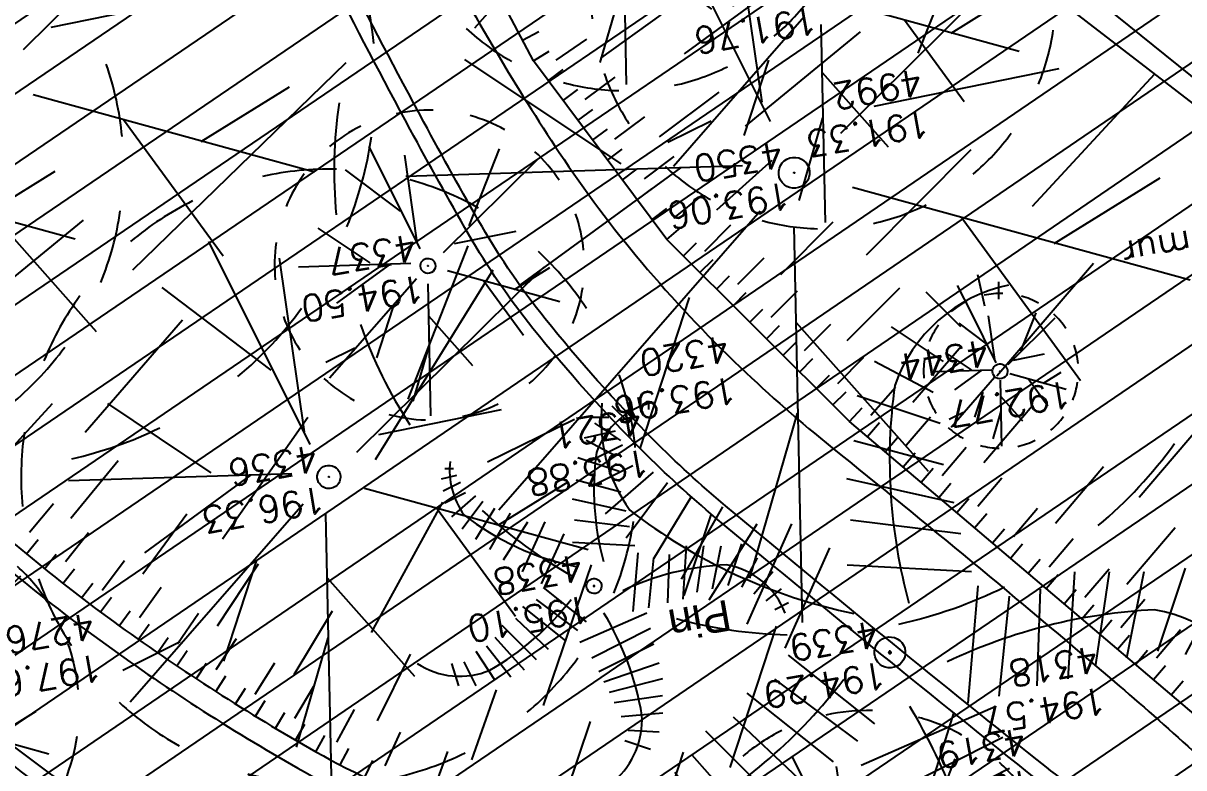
# Model space of a CAD drawing. Extents: x -2313930 to 3286427, y -3858277 to 2572692.
# Drawn here: x 1457 to 2957, y 2479 to 3441 of the extents above; entities that cross this region are included whole.
import ezdxf
from ezdxf.enums import TextEntityAlignment as Align
from ezdxf.lldxf.tags import DXFTag

# ---------------------------------------------------------------- set-up
doc = ezdxf.new("R2010")
doc.units = 0
for name, color, linetype, lineweight in [('_GAZELEC-RESERVATION 2', 132, 'Continuous', 18), ('Fond topo - P', 252, 'Continuous', 50), ('Fond topo - VOI', 252, 'Continuous', 25)]:
    doc.layers.add(name, color=color, linetype=linetype, lineweight=lineweight)
for name, color, linetype, plot in [('Fond topo - N', 252, 'Continuous', False), ('Fond topo - NCACHE', 252, 'Continuous', False), ('Fond topo - ZCACHE', 252, 'Continuous', False)]:
    doc.layers.add(name, color=color, linetype=linetype, plot=plot)
for name, color, linetype in [('Fond topo - TAL', 252, 'Continuous'), ('Fond topo - TAL_HAC', 252, 'Continuous'), ('Fond topo - VEG', 252, 'Continuous'), ('Fond topo - VEG_TXT_ESSENCE', 252, 'Continuous'), ('Fond topo - Z_500', 252, 'Continuous'), ('prlm-VRD', 2, 'Continuous'), ('SA - EBC', 252, 'Continuous')]:
    doc.layers.add(name, color=color, linetype=linetype)
doc.styles.add('2000_ARIAL', font='arial.ttf', dxfattribs={"height": 0.400000006})
doc.styles.add('SIMPLEX', font='simplex_.ttf', dxfattribs={"height": 1.25})
tags = doc.linetypes.add('L16', pattern=[0.37500001490116125, 0.300000011920929, -0.07500000298023224]).pattern_tags.tags
tags[6:7] = [DXFTag(74, 4), DXFTag(75, 0), DXFTag(340, '0'), DXFTag(46, 0.0), DXFTag(50, 0.0), DXFTag(44, 0.0), DXFTag(45, 0.0)]
tags[4:5] = [DXFTag(74, 4), DXFTag(75, 0), DXFTag(340, '0'), DXFTag(46, 0.0), DXFTag(50, 0.0), DXFTag(44, 0.0), DXFTag(45, 0.0)]
tags = doc.linetypes.add('L8', pattern=[0.22500000894069674, 0.1500000059604645, -0.07500000298023224]).pattern_tags.tags
tags[6:7] = [DXFTag(74, 4), DXFTag(75, 0), DXFTag(340, '0'), DXFTag(46, 0.0), DXFTag(50, 0.0), DXFTag(44, 0.0), DXFTag(45, 0.0)]
tags[4:5] = [DXFTag(74, 4), DXFTag(75, 0), DXFTag(340, '0'), DXFTag(46, 0.0), DXFTag(50, 0.0), DXFTag(44, 0.0), DXFTag(45, 0.0)]

# ---------------------------------------------------------------- blocks, each defined once
blk = doc.blocks.new('PTOPO')
at = {"layer": 'Fond topo - NCACHE', "style": 'SIMPLEX'}
blk.add_attdef('MAT', text='', height=0.34, dxfattribs=at).set_placement((0.09999999986030161, -0.09999999962747097), align=Align.TOP_LEFT)
at = {"layer": 'Fond topo - ZCACHE', "style": 'SIMPLEX'}
blk.add_attdef('ALT', (0.09999999986030161, 0.09999999962747097), '', height=0.34, dxfattribs=at)
blk = doc.blocks.new('VEG12')
at = {"ltscale": 2}
for p, q in [((0.01815258799999997, 0.057406781), (0.100441039, 0.47293725)), ((0.05749608, 0.253444298), (0.145517598, 0.414706841)), ((0.037902722, 0.15845596), (-0.06593155700000003, 0.344147082)), ((0.04981112299999996, 0.033821695), (0.391570728, 0.285894318)), ((-0.158788295, 0.086017079), (-0.245985314, 0.284587218)), ((0.143890955, 0.107467204), (0.230033352, 0.253971609)), ((0.2917471699999999, 0.208620217), (0.392372872, 0.233301274)), ((-0.05229389700000003, 0.02983962500000001), (-0.383643778, 0.204631851)), ((-0.25001839, 0.135126714), (-0.3755999820000001, 0.091127132)), ((0.122915307, -0.02992704099999999), (0.317230371, 0.05540147100000001)), ((0.057557527, -0.01766878999999999), (0.411943876, -0.08413611500000001)), ((-0.05265807700000003, -0.029192154), (-0.412380265, -0.256628677)), ((-0.09359106700000003, -0.049762263), (-0.2956446150000001, -0.04653133200000001)), ((0.184132294, -0.04763066399999999), (0.323120213, -0.192805613)), ((0.01825986499999999, -0.057372749), (0.107637982, -0.4128258760000001)), ((0.02259491799999996, -0.07955337300000001), (0.001649748999999978, -0.36183712)), ((-0.151821475, -0.09483882200000002), (-0.2999525240000001, -0.315936062)), ((0.05371548199999998, -0.188497704), (0.197263789, -0.356749422))]:
    blk.add_line(p, q, dxfattribs=at)
for start, end in [(90, 103.8461539085843), (62.30769199853572, 76.15384597947835), (117.6923078993823, 131.5384619204946), (34.61538499867542, 48.46153799321151), (145.3846149358338, 159.2307690506909), (6.923076979206323, 20.76923090842763), (173.0769230068974, 186.9230769931026), (339.2307689837768, 353.0769230207937), (200.7692310571047, 214.6153850641662), (311.5384620067885, 325.3846150013246), (228.4615380795054, 242.3076921006177), (283.8461540205217, 297.6923080014643), (256.1538460914157, 270)]:
    blk.add_arc((0, 0), 0.496982058, start, end, dxfattribs=at)
blk = doc.blocks.new('VEG14')
at = {"ltscale": 2, "flags": 128}
for points in [[(0.5, 0, -1), (-0.5, 0, -1)], [(0.016, 0, -1), (-0.016, 0, -1)]]:
    blk.add_lwpolyline(points, format="xyb", close=True, dxfattribs=at)
blk = doc.blocks.new('RESINEUX')
at = {"ltscale": 2}
for p, q in [((-0.074169265, 0.428845282), (-0.014171327, 0.418845625)), ((-0.094168577, 0.388846656), (-0.024170983, 0.388846656)), ((-0.104168234, 0.338848375), (-0.014171327, 0.348848031)), ((-0.11416789, 0.298849749), (-0.014171327, 0.318849062)), ((-0.11416789, 0.258851124), (-0.004171670000000001, 0.288850093)), ((-0.104168234, 0.218852498), (0.015827643, 0.258851124)), ((0.325816989, 0.248851468), (0.345816302, 0.168854217)), ((0.365815615, 0.248851468), (0.365815615, 0.188853529)), ((0.285818364, 0.238851811), (0.325816989, 0.15885456)), ((0.395814584, 0.238851811), (0.395814584, 0.188853529)), ((0.425813553, 0.228852155), (0.415813896, 0.188853529)), ((-0.094168577, 0.178853873), (0.015827643, 0.218852499)), ((0.245819739, 0.218852498), (0.29581802, 0.138855248)), ((0.205821113, 0.198853186), (0.265819051, 0.108856279)), ((0.445812866, 0.208852842), (0.435813209, 0.188853529)), ((-0.094168577, 0.128855591), (0.035826955, 0.18885353)), ((0.165822488, 0.178853873), (0.225820426, 0.07885731)), ((-0.08416892100000001, 0.08885696600000001), (0.035826955, 0.148854904)), ((0.115824206, 0.148854904), (0.205821113, 0.038858684)), ((-0.444156549, 0.058857997), (-0.394158268, 0.108856279)), ((-0.074169264, 0.058857997), (0.05582626800000001, 0.118855935)), ((0.06582592400000001, 0.118855935), (0.155822831, 0.008859715)), ((-0.124167546, -0.091136848), (-0.11416789, 0.098856622)), ((-0.41415758, 0.018859372), (-0.374158955, 0.08885696600000001)), ((-0.374158955, -0.011139597), (-0.33416033, 0.08885696600000001)), ((-0.33416033, -0.03113891), (-0.294161704, 0.08885696600000001)), ((-0.294161704, -0.051138223), (-0.264162735, 0.08885696600000001)), ((-0.254163079, -0.06113787900000001), (-0.234163766, 0.08885696600000001)), ((-0.204164797, -0.071137536), (-0.204164797, 0.08885696600000001)), ((-0.164166172, -0.08113719200000001), (-0.164166172, 0.08885696600000001)), ((0.045826612, -0.14113513), (0.125823863, -0.001139941)), ((0.09582489300000001, -0.151134786), (0.175822144, -0.03113891)), ((0.135823519, -0.161134443), (0.225820426, -0.051138223)), ((-0.104168234, -0.06113787900000001), (0.025827299, -0.14113513)), ((0.185821801, -0.171134099), (0.265819051, -0.08113719200000001)), ((-0.11416789, -0.101136505), (-0.004171670000000001, -0.171134099)), ((0.235820082, -0.191133412), (0.315817333, -0.111136161)), ((-0.124167546, -0.151134786), (-0.014171327, -0.211132724)), ((0.275818708, -0.201133068), (0.345816302, -0.151134786)), ((-0.134167203, -0.191133412), (-0.014171327, -0.261131006)), ((0.305817677, -0.231132037), (0.375815271, -0.191133412)), ((-0.134167203, -0.231132037), (-0.034170639, -0.301129632)), ((0.335816646, -0.271130662), (0.395814584, -0.25113135)), ((-0.144166859, -0.271130662), (-0.054169952, -0.341128257)), ((0.385814927, -0.291129975), (0.345816302, -0.291129975)), ((-0.154166515, -0.311129288), (-0.074169264, -0.3911265390000001)), ((0.345816302, -0.311129288), (0.385814927, -0.321128944)), ((-0.174165828, -0.341128257), (-0.124167546, -0.411125851)), ((0.365815615, -0.341128257), (0.345816302, -0.331128601)), ((-0.204164797, -0.36112757), (-0.174165828, -0.431125164)), ((-0.234163766, -0.381126882), (-0.22416411, -0.431125164)), ((-0.264162735, -0.3911265390000001), (-0.264162735, -0.431125164))]:
    blk.add_line(p, q, dxfattribs=at)
for centre, major_axis, ratio, start_param, end_param in [((0.125824658, 0.32584846), (-0.141416496, 0.141416496), 0.9999999999990478, 6.0187679254481, 7.001196311805126), ((0.626553274, 0.375004286), (0.495806787, 0.495806787), 0.9999999999992479, 2.407115294926716, 2.808261770600389), ((0.346817063, 0.020858942), (0.141416496, 0.141416496), 0.9999999999984862, 0.2082352305735228, 0.9403659464662355), ((0.6156107310000001, -0.413017298), (-0.494244527, 0.494244527), 0.9999999999994863, 5.940864207087385, 6.402329262634387), ((-0.271161699, 0.231851691), (-0.148487321, 0.148487321), 0.999999999999426, 1.039500649605982, 1.948537937165391), ((-0.132308309, 0.771717634), (0.5413446150000001, 0.5413446150000001), 0.999999999999071, 3.63264165587472, 4.003214602841574), ((0, 0), (-0.001131371, 0.001131371), 0.99999999997417, 3.926990817000156, 7.06858347058995), ((0, 0), (-0.001131371, 0.001131371), 0.99999999997417, 0.7853981634103633, 3.926990817000156), ((-0.091248273, -0.737988308), (0.495574425, 0.495574425), 0.9999999999996342, 0.1822567691657557, 0.5883250715815413), ((-0.744748968, -0.046828497), (-0.4953887950000001, 0.4953887950000001), 0.9999999999996526, 3.509030027783859, 3.906773112117224), ((0.162823386, -0.300130027), (-0.141416496, 0.141416496), 0.9999999999997603, 3.670881203304562, 4.697745667496582), ((-0.265161906, -0.212133051), (-0.141416496, 0.141416496), 0.9999999999999891, 2.259520706035595, 3.289317319450373)]:
    blk.add_ellipse(centre, major_axis=major_axis, ratio=ratio, start_param=start_param, end_param=end_param, dxfattribs=at)
blk = doc.blocks.new('A$C1F970F0F')
at = {"layer": 'SA - EBC'}
h = blk.add_hatch(dxfattribs=at)
h.set_pattern_fill('_USER', color=256, scale=74.99999999999999, angle=-325.7236014113932, style=0, pattern_type=0)
h.set_pattern_definition([(34.27639858860678, (-277130161.1279894, -473864756.7787022), (-42.238928459823, 61.97477650275113), [])])
edge = h.paths.add_edge_path()
edge.add_line((5801.470568619522, -3162.013069131843), (4083.559282644929, -3271.123614088357))
edge.add_line((4083.559282644929, -3271.123614088356), (4014.481307725509, -3717.332461968055))
edge.add_line((4014.48130772551, -3717.332461968055), (3135.517961824245, -3810.19300101904))
edge.add_line((3135.517961824245, -3810.19300101904), (2274.245008604417, -3693.648081323564))
edge.add_line((2274.245008604417, -3693.648081323564), (1554.636776175834, -3420.099318784944))
edge.add_arc((2508.775769578408, -2315.674454232369), 1459.498372788833, 157.1868533427094, 229.1754823893534, ccw=False)
edge.add_arc((1966.013830892235, -2087.371785851423), 870.6752834691503, 94.3015183869224, 157.1868533106914, ccw=False)
edge.add_line((1900.708697991695, -1219.149067345796), (2859.239020416566, -1223.495634912559))
edge.add_arc((3100.860739749298, 1265.329539486049), 2500.526305395239, 264.4549516394795, 302.9422754293212)
edge.add_arc((4209.331858878893, -445.3369775435177), 462.1229708170858, 302.9422754305585, 376.8336969250394)
edge.add_arc((2214.122706379954, -1049.006753214115), 2546.655714682971, 16.8336969158998, 38.14703645440247)
edge.add_arc((3041.32627014761, -399.2990096244524), 1494.806919462396, 38.14703657403813, 72.97328584086019)
edge.add_line((3479.031970107599, 1029.988031775616), (2182.437305702805, 1414.38613606858))
edge.add_line((2182.437305702805, 1414.38613606858), (1056.590900019184, 1822.819186472099))
edge.add_arc((1766.412018482452, 3779.442320525911), 2081.398594438606, 212.7495497786225, 250.0603089288685, ccw=False)
edge.add_line((15.86575126143373, 2653.472571668582), (-104.0907319930869, 3091.26353710603))
edge.add_line((-104.0907319930869, 3091.26353710603), (-169.6986146466322, 3639.54836895815))
edge.add_line((-169.6986146466322, 3639.548368958149), (-35.58090533515337, 6158.014854826562))
edge.add_arc((-194.3533792400212, 7143.826589584332), 998.5156357593988, 279.1493507374978, 373.962283499627)
edge.add_arc((2392.201579171132, 7786.918955579627), 1666.786287877102, 172.6269749467245, 193.9622835974407, ccw=False)
edge.add_arc((-45.50651600643437, 8102.354993671941), 791.2455775503726, -7.373025019439765, 16.43829965925021)
edge.add_line((713.3969204091394, 8326.263765657093), (486.7428317772967, 9142.81155059313))
edge.add_line((486.7428317772967, 9142.811550593131), (1338.845530021721, 9564.23852196786))
edge.add_line((1338.845530021721, 9564.23852196786), (1632.623584095551, 8945.24637913095))
edge.add_line((1632.623584095551, 8945.246379130947), (1394.029444699765, 8829.874494032001))
edge.add_line((1394.029444699765, 8829.874494032001), (1731.997733793977, 8131.230781666551))
edge.add_arc((1233.216649704336, 7889.945865525577), 554.0766919865823, -19.640967550384175, 25.815335324856676, ccw=False)
edge.add_line((1755.055695752756, 7703.706797235046), (1558.214479468655, 6807.520788570679))
edge.add_line((1558.214479468655, 6807.52078857068), (1570.021725572625, 6609.158708993335))
edge.add_line((1570.021725572625, 6609.158708993335), (1852.913141606868, 5734.125706863067))
edge.add_line((1852.913141606869, 5734.125706863067), (2726.748207475315, 4020.986816292172))
edge.add_line((2726.748207475315, 4020.986816292172), (3802.352916265851, 4004.947770972833))
edge.add_arc((8355.58168857983, 5950.706307988518), 4951.552134169374, 203.138762427905, 230.8301436200186)
edge.add_arc((13583.66465597079, 12367.85935474512), 13228.79229856088, 230.8301435441083, 233.1638398044412)
edge.add_line((5652.622255943647, 1780.153648245416), (4998.697813068342, 1820.441475819727))
edge.add_line((4998.697813068342, 1820.441475819727), (4863.841220233488, 767.0816613875431))
edge.add_line((4863.841220233488, 767.0816613875434), (5595.355488733695, 631.185878681516))
edge.add_line((5595.355488733695, 631.1858786815158), (5852.747939948536, -2020.707044821664))
edge.add_line((5852.747939948536, -2020.707044821665), (5881.394298709887, -2966.563612924887))
edge.add_line((5881.394298709887, -2966.563612924887), (5801.470568619523, -3162.013069131842))
at = {"layer": 'Fond topo - TAL', "ltscale": 2, "flags": 128}
for points in [[(915.1790338134194, 3637.676007459706, 0.006031040945216099), (1083.48216712083, 3375.471667268685, 0.00802460262229775), (1215.230051965082, 3182.380892527764, 0.04845863212810597), (1353.845161281849, 3021.647899063959, 0.03430654887041581), (1587.218203759953, 2827.571393603016, 0.02760387584933579), (1841.004476506138, 2664.922660125497, 0.04574181501611826), (2003.903305584298, 2591.524969362378, 0.003041655342484329), (2128.066175749572, 2549.574265137623, 0.0008412878209468677), (2579.291929444297, 2401.013402857036, 0.002454288222013147), (2685.599562577863, 2366.787815405855, 0.01966671475607495), (2978.214498647599, 2337.569878244019)], [(3957.59698330233, 2412.259917044002, -0.3425138750578529), (3406.885209989199, 2389.106051835992), (3038.389476030778, 2659.934852452931), (2530.54520203733, 3091.617978206086), (2294.302469555111, 3326.532365966428), (2122.098396306587, 3557.314033333056), (1939.759742864402, 3903.483195508229), (1734.751709066676, 4375.89273427344), (1606.07620429634, 4718.291820492157)]]:
    blk.add_lwpolyline(points, format="xyb", dxfattribs=at)
at = {"layer": 'Fond topo - TAL', "linetype": 'L8', "ltscale": 2, "flags": 128}
for points in [[(3095.782607199828, 2385.585303046955, 0.2025701717713174), (3062.928562418754, 2428.211306367457, -0.007879161599459306), (2857.803467410294, 2566.268508164295, -0.01612499363821745), (2760.575440600426, 2638.720483728613, -0.005612050926987784), (2357.461271401177, 2967.296817088869, -0.02310981944406066), (2262.98048469697, 3053.793995152751, -0.02656853736084773), (2121.606081146174, 3211.721960668646, -0.03868213141289542), (2038.45437682572, 3333.343527862226, -0.007175392863421301), (1963.013500548578, 3468.842593592141, -0.004924543901637316), (1858.109154729277, 3668.478834636397, -0.003633774980151405), (1725.411288200116, 3931.858539373142, -0.005756497948632509), (1644.66149301996, 4099.913051201009, -0.02086462232268653), (1548.002817935727, 4331.961080216465, -0.01528835115206335), (1439.664852180741, 4656.282704507437, -0.00998661920293276), (1370.416238611539, 4904.713335883505, -0.02421681069612429), (1348.592634374304, 5010.498408480193, -0.004068535753421325), (1329.870118341899, 5137.04332846393, -0.00117186381131355), (1269.618313142295, 5576.012034803227, -0.001529534022618814), (1207.758708859682, 6045.509424564135, -0.006277708336209411), (1194.419927550409, 6160.595131915282, -0.0295487888980973), (1190.357233869101, 6253.392064706427, -0.007897956095757505), (1200.907519814881, 6592.264625065231, -0.009534636861174617), (1219.619672052993, 6875.423149991743, -0.02633710465156826), (1230.412077270945, 6953.292803315764)], [(-63.23358046186843, 5077.943471481794, 0.001164838968751395), (64.42947420685016, 4777.89975960889, 0.002306011098395101), (130.0215848221804, 4626.662835981376, 0.0003060880427634036), (356.9048927005607, 4110.931458132799, 0.003733443309130319), (375.9689084704831, 4068.529526615886, 0.02303033537768723), (475.4629721859155, 3875.558734712552, 0.01069699115838556), (715.4764655276399, 3478.30473080792, 0.003771884424086066), (740.1724830218425, 3439.980420707743, 0.001382538214981839), (808.2302511846644, 3336.719140848139, 0.03661887789284379), (1071.48734658447, 2996.607174378017, 0.03752440099679374), (1374.712635785152, 2706.162417103847, 0.04028550190851635), (1660.058710568117, 2507.436119634723, 0.04917095924580399), (1920.444230747757, 2388.162099736444, 0.006033711204905718), (2066.407865123713, 2339.918894315406, 0.002063562969709008), (2494.220251978703, 2206.165126707459, 0.007761415611758534), (2667.640730808191, 2155.664307453178, 0.004421614268413964), (2971.465127237233, 2075.16492764128), (3290.411917373396, 1958.78108909967)], [(1648.476071099158, 4701.044742868301), (1893.836695455289, 4444.173057774624), (2760.977628470978, 3666.99480532285), (3028.826082149247, 3460.239980397087), (3286.899550296483, 3277.195127444467, 0.171233238763422), (3472.041498058922, 3224.408252583907, -0.137285581872792), (3581.59565091623, 3200.893260052817), (3809.656691272578, 2997.558123048317), (3923.665475203653, 2946.706003644211)]]:
    blk.add_lwpolyline(points, format="xyb", dxfattribs=at)
at = {"layer": 'Fond topo - TAL_HAC', "ltscale": 2}
for p, q in [((2209.315982330789, 3560.760765399481), (2287.363469498085, 3616.65879534843)), ((2108.072345984692, 3583.942430478018), (2129.306732645486, 3595.127278477926)), ((2151.431265559918, 3558.073248266279), (2190.993396290417, 3585.254819351191)), ((2396.184427530377, 3473.005798633095), (2544.624775016052, 3594.782081988472)), ((2122.098396306587, 3557.314033333056), (2142.395113246797, 3570.121971667294)), ((1604.864108477871, 3287.296314484027), (1880.092462349321, 3555.074867099445)), ((2141.232182182034, 3531.671625992566), (2160.46741785571, 3546.02452477376)), ((2766.78473328276, 3369.542508590715), (2924.803827539251, 3540.535769750028)), ((2189.168096788809, 3507.560913645525), (2227.638568244996, 3536.266711282089)), ((2160.365968131657, 3506.02921854324), (2179.601203822662, 3520.38211741594)), ((2285.039925990577, 3459.339488764098), (2361.980869063774, 3516.751084385921)), ((2179.499754086827, 3480.386810998077), (2198.734989795161, 3494.739709962282)), ((2227.435668658943, 3456.276098468024), (2265.906140149789, 3484.9818962876)), ((2198.633540036449, 3454.744403548752), (2217.868775710125, 3469.097302329946)), ((2217.76732597429, 3429.101995912082), (2237.002561642419, 3443.454894789114)), ((2265.703240598394, 3404.991283656547), (2304.173711940199, 3433.697081314773)), ((2552.358997923192, 3306.847702878934), (2687.740197863417, 3442.994427574823)), ((2359.045533873673, 3365.024584340718), (2430.387985922805, 3429.260512989104)), ((2236.901111849736, 3403.459588571593), (2256.136347614918, 3417.812487335457)), ((2256.0348977647, 3377.817180939255), (2275.270133490364, 3392.170079994967)), ((2303.417193661955, 3354.39410985164), (2340.805729956962, 3384.495560807779)), ((2275.168683731652, 3352.174773581436), (2294.403919405328, 3366.52767236263)), ((1392.292864395182, 3229.971686914036), (1540.754906158023, 3351.721521346166)), ((2343.440037673445, 3311.516926535086), (2377.285337646891, 3345.553607616469)), ((2441.715173709084, 3281.486047236534), (2509.405773834128, 3349.559409839502)), ((2294.302469555111, 3326.532365966428), (2312.430467861047, 3342.260547161971)), ((2315.779081619746, 3305.176512529731), (2332.701731643901, 3322.194853205516)), ((2337.25569368438, 3283.820659093034), (2354.178343691206, 3300.838999677313)), ((2386.393261802714, 3268.805219661693), (2420.23856177616, 3302.841900743076)), ((1917.955722980681, 3042.356945096951), (2069.937920417563, 3287.294226162483)), ((2720.76588640096, 3150.408914370014), (2845.829268609909, 3296.090589244915)), ((2358.732305749016, 3262.464805656337), (2375.654955698306, 3279.483146061937)), ((2380.208917796321, 3241.108952128135), (2397.131567797599, 3258.127292808251)), ((2429.346485800273, 3226.093512718455), (2463.191785773718, 3260.130193799838)), ((2527.621621950294, 3196.062633398242), (2595.312221960956, 3264.13599602287)), ((2401.685529860956, 3219.753098691438), (2418.608179770728, 3236.771439388884)), ((1543.196407618303, 3077.805017405359), (1668.973310855255, 3222.871107800568)), ((2423.162141925591, 3198.397245254741), (2440.08479190954, 3215.415585843352)), ((2472.299709929542, 3183.381805845061), (2506.145009937647, 3217.418487109456)), ((2444.638753910502, 3177.041392022717), (2461.561403882669, 3194.059732423984)), ((2612.331950861108, 3116.581886054478), (2675.218300698142, 3189.116753847492)), ((2466.115365923149, 3155.685538311503), (2483.038015924428, 3172.70387899162)), ((2515.252934041483, 3140.670098880162), (2549.098233957394, 3174.706779782865)), ((2487.591977987784, 3134.329684874806), (2504.514627989062, 3151.348025554923)), ((2557.981881676451, 3099.783012556405), (2589.77746531959, 3135.741889756066)), ((2904.816456009406, 2993.969313487553), (3029.167543655125, 3140.259460133179)), ((2509.068590052419, 3112.97383143811), (2525.991239944862, 3129.99217204405)), ((1435.932760577832, 3043.794487314271), (1500.787203820795, 3114.57514249113)), ((2530.54520203733, 3091.617978206086), (2546.790844537089, 3109.283738700543)), ((2704.137928372767, 3038.556001741904), (2766.313472103778, 3111.701074892537)), ((1720.722810303688, 2939.888018355086), (1830.647790221312, 3097.306247106815)), ((2553.629032739568, 3071.996017867419), (2569.172918666774, 3090.282286250916)), ((2603.798664582872, 3060.84934576891), (2634.886436511459, 3097.421882427067)), ((2576.712863350301, 3052.374057546082), (2592.256749277506, 3070.660325929578)), ((2599.796693978362, 3032.75209731625), (2615.340579888238, 3051.038365608241)), ((2649.966325833449, 3021.605425405085), (2681.054097762035, 3058.177962063241)), ((1524.73048150647, 2966.804045472495), (1585.605611306288, 3041.034891866392)), ((2622.880524566218, 3013.130136999245), (2638.424410476095, 3031.416405291236)), ((2796.473250936315, 2960.068160718075), (2858.648794701983, 3033.213234051719)), ((2696.133987111761, 2982.361504562069), (2727.221759040348, 3018.934041220226)), ((2645.964355268457, 2993.508176660579), (2661.50824123032, 3011.794445227087)), ((1471.063341049502, 2948.744540692896), (1502.007147557577, 2985.43896580095)), ((1913.024946293922, 2819.015183134971), (2005.263655722721, 2987.407642995581)), ((2669.048185879189, 2973.886216339241), (2684.592071806394, 2992.172484722737)), ((1617.605936423656, 2894.794706190279), (1674.370382648454, 2972.214326673962)), ((2316.749034087317, 2866.618677253257), (2352.175781047957, 2972.135684349907)), ((2692.132016519033, 2954.264256296754), (2707.675902428909, 2972.550524588744)), ((2742.301648488501, 2943.117584363927), (2773.389420325583, 2979.690121039413)), ((2888.808573442327, 2881.580319515567), (2950.984117339707, 2954.725392919055)), ((1467.202634876888, 2920.606534338979), (1482.548338777933, 2939.059430615994)), ((1517.528219264497, 2910.639687778324), (1547.453815375638, 2948.169125348713)), ((2715.215847129765, 2934.642295975416), (2730.759733091629, 2952.928564541924)), ((2788.469309704419, 2903.87366381709), (2819.5570815415, 2940.446200492576)), ((2738.299677792486, 2915.020335928597), (2753.843563793868, 2933.306604203258)), ((1490.690725477001, 2901.344453690701), (1505.781870664335, 2920.006107772089)), ((1565.020868343229, 2873.82375340079), (1593.905731964469, 2912.159958952063)), ((2761.383508380342, 2895.398375611591), (2776.927394381724, 2913.684643886253)), ((1514.440820592401, 2882.406366688195), (1529.274567789796, 2901.273267514372)), ((1713.943985547709, 2827.605034209444), (1767.075237941592, 2907.561709944704)), ((2135.163512599368, 2724.62180424823), (2197.298566778708, 2906.289729384662)), ((2784.467338991074, 2875.776415290254), (2800.011225009785, 2894.062683656421)), ((2834.636970903008, 2864.629743178748), (2865.724742740089, 2901.202279854234)), ((1538.448451465817, 2863.79583680008), (1553.022009343075, 2882.86443418384)), ((1562.709100816601, 2845.516365972712), (1577.019727296943, 2864.783072247385)), ((1613.431390117069, 2838.352628163223), (1641.306140865513, 2877.42945333699)), ((2807.551169693313, 2856.154454951587), (2823.095055620518, 2874.440723335083)), ((2830.635000298498, 2836.532494726088), (2846.178886208374, 2854.818763018079)), ((2880.804632233308, 2825.385822610249), (2911.892404070389, 2861.958359285735)), ((1587.218203759953, 2827.571393603016), (1601.263206053995, 2847.032583426454)), ((1662.482921853009, 2804.173238613475), (1689.48823140103, 2843.85589547235)), ((1813.166068165498, 2764.784597261507), (1862.716195999323, 2847.008589020045)), ((2853.718830909231, 2816.910534404751), (2869.262716836436, 2835.196802788247)), ((1611.770250285417, 2810.057632698404), (1625.599574065763, 2829.672672921652)), ((2376.115379033651, 2644.591110868287), (2436.199501309968, 2826.947625043343)), ((2926.972293466555, 2786.141902154919), (2958.060065303636, 2822.714438830405)), ((1636.514126957081, 2792.815957111103), (1650.126087166137, 2812.582457533903)), ((1712.277033873078, 2771.085025268211), (1738.399739677059, 2811.354172855031)), ((2876.802661611469, 2797.288574066084), (2892.346547573332, 2815.574842632592)), ((1661.446818773593, 2775.84846778467), (1674.839756648716, 2795.764019767224)), ((1920.723481651546, 2704.996376557206), (1963.333696531673, 2791.021777450238)), ((2899.886492251313, 2777.666614023597), (2915.430378161189, 2795.952882315587)), ((1686.565287462567, 2759.157232249447), (1699.737571097567, 2779.219409174801)), ((1762.789456642558, 2739.10411573953), (1788.016826813936, 2779.940126609469)), ((2922.970322862046, 2758.044653702259), (2938.51420878925, 2776.330922085755)), ((1711.866472367215, 2742.744284549431), (1724.816496700577, 2762.950641636138)), ((1737.347290519155, 2726.611624375406), (1750.073477541986, 2746.959699775589)), ((1813.995570734096, 2708.246096787102), (1838.315309528842, 2749.62906810089)), ((2042.678680194268, 2654.54710784807), (2074.582146305846, 2745.090847845448)), ((2946.054153472778, 2738.422693380922), (2961.598039526147, 2756.7089619301)), ((1763.004636931626, 2710.761217862498), (1775.505435834636, 2731.248531686143)), ((1788.835385180434, 2695.19499615313), (1801.109272825995, 2715.819052084864)), ((1868.165307550605, 2677.499796788486), (1891.02870816172, 2719.704831051702)), ((2618.476250990951, 2565.038455008462), (2665.785331968525, 2715.983424987088)), ((1814.836387863545, 2679.914856447437), (1826.881868550693, 2700.673141506671)), ((2165.515930452361, 2613.036293044923), (2195.744878972614, 2704.152760446339)), ((1841.004476506138, 2664.922660125497), (1852.820082387897, 2685.812644492601)), ((1930.699927084848, 2646.525066453192), (1950.418255061648, 2690.287922267382)), ((1872.466559653092, 2647.878953621989), (1883.510532661325, 2669.186948809854)), ((1904.530724085469, 2631.996889529302), (1914.788297478107, 2653.694405024126)), ((1995.330723130073, 2620.202590351086), (2011.798554892827, 2665.289290341109)), ((2285.944990841284, 2573.224373111648), (2316.027959422165, 2664.38914153951))]:
    blk.add_line(p, q, dxfattribs=at)
at = {"layer": 'Fond topo - VOI', "linetype": 'L16', "ltscale": 2, "flags": 128}
for points in [[(56.86273404000667, 5466.869533712125, 0.01722442130375293), (100.7490957892572, 5241.697965665058, 0.04305158241120926), (129.0531697791089, 5154.237426918125, 0.001177569187763674), (261.1383144067263, 4843.032870582231, 0.002427729493112618), (326.2931529755457, 4692.548588717941, 0.001967020956825959), (521.7143402869494, 4251.859969264527, 0.009053493585175633), (566.2761374997808, 4157.064661844938, 0.02150890483590385), (610.9202550321957, 4075.450427662592, 0.003755857879048691), (889.7388132796558, 3621.776473779397, 0.006031040761159129), (1058.432869866898, 3358.963102764782, 0.008024603406108846), (1190.723453779874, 3165.076943838002, 0.04845863152505209), (1333.12735334017, 2999.950607903149, 0.03430654925623074), (1569.661950786684, 2803.244906391133, 0.02760387630777388), (1826.234968976132, 2638.810179415927, 0.04574181495738096), (1994.127830099467, 2563.162316615725, 0.003041655411540011), (2118.636492087664, 2521.094780365128, 0.0008412879643141841), (2569.95813666258, 2372.502347187572, 0.002454288050361413), (2676.546111865867, 2338.186503763289, 0.001190149676915431), (2896.85720450872, 2269.025802803667, 0.2729859319538775), (3085.813253685456, 2299.397294490318, 0.5229621065076793), (3073.34446760256, 2445.294900231599, -0.00786055030879591), (2869.230622651343, 2582.682530549924, -0.01612499385767952), (2773.036716856073, 2654.363904177509, -0.005612051181520921), (2370.270541471567, 2982.65658904875, -0.02310981858493283), (2277.152658593871, 3067.906028562828, -0.02656853706870258), (2137.194908309708, 3224.251464528256, -0.03868213082134395), (2055.787146643901, 3343.322260046691, -0.007175393436975411), (1980.62549295001, 3478.319814973278, -0.004924544095459816), (1875.904400606205, 3677.607318775999, -0.003633774744343019), (1743.337332500545, 3940.727413854674, -0.005756498423518589), (1662.78697956522, 4108.366851243539, -0.02086462172059421), (1566.769855111369, 4338.874712779702, -0.01528835093536459), (1458.819309716361, 4662.036551636573, -0.009986619233383176), (1389.785193736479, 4909.697668854853, -0.02421681082814337), (1368.352793964908, 5013.586465003814, -0.004068535890819898), (1349.677914238661, 5139.809412170728, -0.001171863945288602), (1289.438857186837, 5578.685241930464, -0.00152953393264567), (1227.595236878256, 6048.061317698067, -0.006277708744472327), (1214.314274635904, 6162.648167620609, -0.02954878833963652), (1210.354884519365, 6253.085519557625, -0.007897955815137008), (1220.885509931378, 6591.326589082498, -0.009534637172886556), (1239.547369758186, 6873.72407204614, -0.03049426633253396), (1252.434107135826, 6961.345490526273, -0.01959706265007154), (1271.710791750347, 7038.058871881049, -0.007385007286054106), (1333.748061266518, 7238.506499872628, -0.00703834365838784), (1410.346328429002, 7462.873897527673, -0.02475780953821647), (1436.145647660488, 7525.181389840833, -0.03116737178628414), (1471.634894757119, 7589.471303993479, 0.01624541013141497), (1543.319578909271, 7710.6426178109, 0.01140558707328078), (1607.813491966961, 7834.851061375523, 0.007490832612850338), (1698.790012244002, 8027.532514171119, 0.04894958720658051), (1711.858641002832, 8065.895651161012, 0.0172000170103988), (1734.285776140107, 8178.786629708202)], [(-44.81196145344734, 5085.730894297443, 0.00116483880797662), (82.81460905941697, 4785.772930576871, 0.002306011182776433), (148.3333160752084, 4634.705255050573, 0.0003060878564784329), (375.2067634092566, 4118.996290929394, 0.003733440487316977), (394.1483052766108, 4076.866764281074, 0.02303033540982148), (492.7984960144307, 3885.532681705017, 0.01069699115751624), (732.3695056148297, 3489.011046729809, 0.003771883424577017), (756.9020752775328, 3450.940381692422, 0.001382537500526071), (824.8989781644356, 3347.771450110053, 0.03661887814454393), (1086.365343210983, 3009.972997326465, 0.03752440110708656), (1387.425784857927, 2721.601842088382, 0.04028550176440735), (1670.131475056015, 2524.714412713221, 0.04917095898867555), (1926.949293442083, 2407.074639412808, 0.006033710847697392), (2072.454631936801, 2358.982907644459, 0.002063563105577488), (2500.109455805709, 2225.278401552437, 0.007761416038727673), (2672.933819870083, 2174.951173494945, 0.004435667204064966), (2977.383064866449, 2094.295395345591), (3300.858672860099, 1976.258988824885), (3451.730217105191, 1841.896337423402)], [(2987.090255887735, 3525.93497605828), (2778.771690985974, 3693.824894364961), (1920.458931361637, 4483.244150666394), (1739.378929368471, 4662.191092956335), (1547.087246993569, 4825.52897472625, 0.006613177661415453), (1566.221531503088, 4729.05661493679, 0.0253330758707247), (1572.817973495041, 4704.227986633317, 0.0108239182364817), (1678.81001846685, 4396.774028150211, 0.0154671533395052), (1764.198655707288, 4185.787397135205, 0.008576348943051731), (1882.645658717033, 3929.312283425553, 0.01028033573557607), (1989.460137957958, 3719.219452988883, 0.01106412546931602), (2075.120058173796, 3567.168406023353, 0.01276571990151378), (2155.559066897506, 3439.066135894078, 0.02852594718343021), (2262.119649222697, 3296.916511789957, 0.02727313298894189), (2389.426971177748, 3161.580198370903, 0.02090956724912697), (2508.122789435383, 3057.557199478523, -0.007088603211397751), (2866.451620112523, 2760.622745821428, -0.01193470594219347), (3066.402775042653, 2581.675054487797, -0.00729741006515078), (3381.893297893625, 2276.680049208291), (3780.922905691493, 1773.423919905976), (3898.039086804947, 1615.372682788266), (4174.519084710243, 1187.402733783909), (4241.50575886574, 689.604471750609)]]:
    blk.add_lwpolyline(points, format="xyb", dxfattribs=at)
at = {"layer": 'Fond topo - P', "ltscale": 2}
ref = blk.add_blockref('PTOPO', (2493.754084315599, 3638.9592470934), dxfattribs=dict(at, xscale=99.99999999999994, yscale=99.99999999999994, zscale=99.99999999999994, rotation=190.0656205306617))
ref.add_attrib('MAT', '4351', dxfattribs={"layer": 'Fond topo - N', "color": 0, "ltscale": 2, "height": 33.99999999999999, "rotation": 190.0656204987762, "style": 'SIMPLEX'}).set_placement((2482.1602424837, 3647.057569843759), align=Align.TOP_LEFT)
ref.add_attrib('ALT', '191.76', (2485.655761569573, 3627.365405284376), dxfattribs={"layer": 'Fond topo - Z_500', "color": 0, "ltscale": 2, "height": 33.99999999999999, "rotation": 190.0656204987762, "style": 'SIMPLEX'})
ref = blk.add_blockref('PTOPO', (2638.809089255235, 3505.847940263056), dxfattribs=dict(at, xscale=99.99999999999994, yscale=99.99999999999994, zscale=99.99999999999994, rotation=190.0656205306617))
ref.add_attrib('MAT', '4992', dxfattribs={"layer": 'Fond topo - N', "color": 0, "ltscale": 2, "height": 33.99999999999999, "rotation": 190.0656204987762, "style": 'SIMPLEX'}).set_placement((2627.215247371348, 3513.946262738897), align=Align.TOP_LEFT)
ref.add_attrib('ALT', '191.33', (2630.710766514756, 3494.254098358194), dxfattribs={"layer": 'Fond topo - Z_500', "color": 0, "ltscale": 2, "height": 33.99999999999999, "rotation": 190.0656204987762, "style": 'SIMPLEX'})
ref = blk.add_blockref('PTOPO', (2458.977915296347, 3412.819952225973), dxfattribs=dict(at, xscale=99.99999999999994, yscale=99.99999999999994, zscale=99.99999999999994, rotation=190.0656205306617))
ref.add_attrib('MAT', '4350', dxfattribs={"layer": 'Fond topo - N', "color": 0, "ltscale": 2, "height": 33.99999999999999, "rotation": 190.0656204987762, "style": 'SIMPLEX'}).set_placement((2447.384073447118, 3420.918274884827), align=Align.TOP_LEFT)
ref.add_attrib('ALT', '193.06', (2450.879592555868, 3401.226110321112), dxfattribs={"layer": 'Fond topo - Z_500', "color": 0, "ltscale": 2, "height": 33.99999999999999, "rotation": 190.0656204987762, "style": 'SIMPLEX'})
ref = blk.add_blockref('PTOPO', (3166.53265785879, 3384.250651487342), dxfattribs=dict(at, xscale=99.99999999999999, yscale=99.99999999999999, zscale=99.99999999999999, rotation=190.0656205306616))
ref.add_attrib('MAT', '4951', dxfattribs={"layer": 'Fond topo - N', "color": 0, "ltscale": 2, "height": 33.99999999999999, "rotation": 190.0656204987762, "style": 'SIMPLEX'}).set_placement((3154.93881602689, 3392.348974237701), align=Align.TOP_LEFT)
ref.add_attrib('ALT', '188.88/mur', (3158.434335112763, 3372.656809678319), dxfattribs={"layer": 'Fond topo - Z_500', "color": 0, "ltscale": 2, "height": 33.99999999999999, "rotation": 190.0656204987762, "style": 'SIMPLEX'})
ref = blk.add_blockref('PTOPO', (1985.875934251327, 3292.585229940353), dxfattribs=dict(at, xscale=99.99999999999994, yscale=99.99999999999994, zscale=99.99999999999994, rotation=190.0656205306617))
ref.add_attrib('MAT', '4337', dxfattribs={"layer": 'Fond topo - N', "color": 0, "ltscale": 2, "height": 33.99999999999999, "rotation": 190.0656204987762, "style": 'SIMPLEX'}).set_placement((1974.282092419428, 3300.683552690712), align=Align.TOP_LEFT)
ref.add_attrib('ALT', '194.50', (1977.777611505301, 3280.99138813133), dxfattribs={"layer": 'Fond topo - Z_500', "color": 0, "ltscale": 2, "height": 33.99999999999999, "rotation": 190.0656204987762, "style": 'SIMPLEX'})
ref = blk.add_blockref('PTOPO', (2389.426971177748, 3161.580198370903), dxfattribs=dict(at, xscale=99.99999999999994, yscale=99.99999999999994, zscale=99.99999999999994, rotation=190.0656205306617))
ref.add_attrib('MAT', '4320', dxfattribs={"layer": 'Fond topo - N', "color": 0, "ltscale": 2, "height": 33.99999999999999, "rotation": 190.0656204987762, "style": 'SIMPLEX'}).set_placement((2377.833129345848, 3169.678521121262), align=Align.TOP_LEFT)
ref.add_attrib('ALT', '193.96', (2381.328648454597, 3149.986356557548), dxfattribs={"layer": 'Fond topo - Z_500', "color": 0, "ltscale": 2, "height": 33.99999999999999, "rotation": 190.0656204987762, "style": 'SIMPLEX'})
ref = blk.add_blockref('PTOPO', (2725.169770486203, 3156.447034780726), dxfattribs=dict(at, xscale=99.99999999999994, yscale=99.99999999999994, zscale=99.99999999999994, rotation=190.0656205306617))
ref.add_attrib('MAT', '4344', dxfattribs={"layer": 'Fond topo - N', "color": 0, "ltscale": 2, "height": 33.99999999999999, "rotation": 190.0656204987762, "style": 'SIMPLEX'}).set_placement((2713.575928619644, 3164.545357348073), align=Align.TOP_LEFT)
ref.add_attrib('ALT', '192.77', (2813.869181977349, 3144.729943758403), dxfattribs={"layer": 'Fond topo - Z_500', "color": 0, "ltscale": 2, "height": 33.99999999999999, "rotation": 190.0656204987762, "style": 'SIMPLEX'})
ref = blk.add_blockref('PTOPO', (2277.152658593871, 3067.906028562828), dxfattribs=dict(at, xscale=99.99999999999994, yscale=99.99999999999994, zscale=99.99999999999994, rotation=190.0656205306617))
ref.add_attrib('MAT', '4321', dxfattribs={"layer": 'Fond topo - N', "color": 0, "ltscale": 2, "height": 33.99999999999999, "rotation": 190.0656204987762, "style": 'SIMPLEX'}).set_placement((2265.558816744643, 3076.004351221682), align=Align.TOP_LEFT)
ref.add_attrib('ALT', '193.88', (2269.054335795857, 3056.312186479287), dxfattribs={"layer": 'Fond topo - Z_500', "color": 0, "ltscale": 2, "height": 33.99999999999999, "rotation": 190.0656204987762, "style": 'SIMPLEX'})
ref = blk.add_blockref('PTOPO', (1857.927994675831, 3019.923781013967), dxfattribs=dict(at, xscale=99.99999999999994, yscale=99.99999999999994, zscale=99.99999999999994, rotation=190.0656205306617))
ref.add_attrib('MAT', '4336', dxfattribs={"layer": 'Fond topo - N', "color": 0, "ltscale": 2, "height": 33.99999999999999, "rotation": 190.0656204987762, "style": 'SIMPLEX'}).set_placement((1846.334152843931, 3028.022103764326), align=Align.TOP_LEFT)
ref.add_attrib('ALT', '196.33', (1849.829671929804, 3008.329939204943), dxfattribs={"layer": 'Fond topo - Z_500', "color": 0, "ltscale": 2, "height": 33.99999999999999, "rotation": 190.0656204987762, "style": 'SIMPLEX'})
ref = blk.add_blockref('PTOPO', (2200.468588166148, 2878.956059520682), dxfattribs=dict(at, xscale=99.99999999999994, yscale=99.99999999999994, zscale=99.99999999999994, rotation=190.0656205306617))
ref.add_attrib('MAT', '4338', dxfattribs={"layer": 'Fond topo - N', "color": 0, "ltscale": 2, "height": 33.99999999999999, "rotation": 190.0656204987762, "style": 'SIMPLEX'}).set_placement((2188.874746357124, 2887.054382266709), align=Align.TOP_LEFT)
ref.add_attrib('ALT', '195.10', (2192.370265442998, 2867.362217707326), dxfattribs={"layer": 'Fond topo - Z_500', "color": 0, "ltscale": 2, "height": 33.99999999999999, "rotation": 190.0656204987762, "style": 'SIMPLEX'})
ref = blk.add_blockref('PTOPO', (1569.661950786684, 2803.244906391133), dxfattribs=dict(at, xscale=99.99999999999994, yscale=99.99999999999994, zscale=99.99999999999994, rotation=190.0656205306617))
ref.add_attrib('MAT', '4276', dxfattribs={"layer": 'Fond topo - N', "color": 0, "ltscale": 2, "height": 33.99999999999999, "rotation": 190.0656204987762, "style": 'SIMPLEX'}).set_placement((1558.06810897766, 2811.34322913716), align=Align.TOP_LEFT)
ref.add_attrib('ALT', '197.66', (1561.563628063533, 2791.651064577778), dxfattribs={"layer": 'Fond topo - Z_500', "color": 0, "ltscale": 2, "height": 33.99999999999999, "rotation": 190.0656204987762, "style": 'SIMPLEX'})
ref = blk.add_blockref('PTOPO', (2582.628404159863, 2793.257035104913), dxfattribs=dict(at, xscale=99.99999999999994, yscale=99.99999999999994, zscale=99.99999999999994, rotation=190.0656205306617))
ref.add_attrib('MAT', '4339', dxfattribs={"layer": 'Fond topo - N', "color": 0, "ltscale": 2, "height": 33.99999999999999, "rotation": 190.0656204987762, "style": 'SIMPLEX'}).set_placement((2571.034562316182, 2801.355357667928), align=Align.TOP_LEFT)
ref.add_attrib('ALT', '194.29', (2574.530081436713, 2781.663193291557), dxfattribs={"layer": 'Fond topo - Z_500', "color": 0, "ltscale": 2, "height": 33.99999999999999, "rotation": 190.0656204987762, "style": 'SIMPLEX'})
ref = blk.add_blockref('PTOPO', (2866.451620112523, 2760.622745821428), dxfattribs=dict(at, xscale=99.99999999999994, yscale=99.99999999999994, zscale=99.99999999999994, rotation=190.0656205306617))
ref.add_attrib('MAT', '4318', dxfattribs={"layer": 'Fond topo - N', "color": 0, "ltscale": 2, "height": 33.99999999999999, "rotation": 190.0656204987762, "style": 'SIMPLEX'}).set_placement((2854.857778263294, 2768.721068480281), align=Align.TOP_LEFT)
ref.add_attrib('ALT', '194.57', (2858.353297372043, 2749.028903916566), dxfattribs={"layer": 'Fond topo - Z_500', "color": 0, "ltscale": 2, "height": 33.99999999999999, "rotation": 190.0656204987762, "style": 'SIMPLEX'})
ref = blk.add_blockref('PTOPO', (2773.036716856073, 2654.363904177509), dxfattribs=dict(at, xscale=99.99999999999994, yscale=99.99999999999994, zscale=99.99999999999994, rotation=190.0656205306617))
ref.add_attrib('MAT', '4319', dxfattribs={"layer": 'Fond topo - N', "color": 0, "ltscale": 2, "height": 33.99999999999999, "rotation": 190.0656204987762, "style": 'SIMPLEX'}).set_placement((2761.442875024174, 2662.462226927868), align=Align.TOP_LEFT)
ref.add_attrib('ALT', '194.50', (2764.938394110047, 2642.770062368485), dxfattribs={"layer": 'Fond topo - Z_500', "color": 0, "ltscale": 2, "height": 33.99999999999999, "rotation": 190.0656204987762, "style": 'SIMPLEX'})
at = {"layer": 'Fond topo - VEG', "ltscale": 2, "zscale": 99.99999999999997}
for name, p, xscale, yscale, rotation in [('VEG12', (1533.024427127976, 4230.755067127855), 1207.68, 1207.68, 192.432705982593), ('VEG12', (2042.582981180839, 3958.327680674978), 603.8399999999999, 603.8399999999999, 192.432705982593), ('VEG12', (2239.842288888564, 3818.89739481545), 603.8399999999999, 603.8399999999999, 192.432705982593), ('VEG12', (1418.017185540697, 3531.90621009405), 1006.399999999999, 1006.399999999999, 192.432705982593), ('VEG12', (2464.914581800916, 3415.955529607833), 1207.68, 1207.68, 192.432705982593), ('VEG12', (2496.722417567884, 3640.527035784329), 603.8399999999999, 603.8399999999999, 192.432705982593), ('VEG12', (1195.118614778039, 3421.313703695027), 799.9999999999998, 799.9999999999998, 192.432705982593), ('VEG12', (1987.854823086184, 3293.630422400973), 402.5599999999998, 402.5599999999998, 192.432705982593), ('VEG12', (1857.927994675831, 3019.923781013967), 799.9999999999998, 799.9999999999998, 192.432705982593), ('VEG14', (2458.977915296347, 3412.819952225973), 40, 40, 207.8417380991697), ('RESINEUX', (2582.628404159863, 2793.257035104913), 997.2781133949251, 997.2781133949251, 116.6488402594871), ('VEG14', (1985.875934251327, 3292.585229940353), 19.38, 19.38, 207.8417380991697), ('VEG12', (2726.159214903631, 3156.969631011036), 201.2799999999999, 201.2799999999999, 192.432705982593), ('RESINEUX', (2200.468588200806, 2878.956059703694), 498.6390566974625, 498.6390566974625, 116.6488402594871), ('VEG14', (2724.895584985269, 3156.302217834796), 19.38, 19.38, 207.8417380991697), ('VEG14', (1857.927994675831, 3019.923781013967), 30, 30, 207.8417380991697), ('VEG12', (1285.319118077517, 2721.363962790343), 503.1999999999997, 503.1999999999997, 192.432705982593), ('VEG14', (2200.468588166148, 2878.956059520682), 19.38, 19.38, 207.8417380991697), ('VEG14', (2582.628404159863, 2793.257035104913), 40, 40, 207.8417380991697), ('VEG12', (2553.81389515153, 2468.036048850672), 503.1999999999997, 503.1999999999997, 192.432705982593)]:
    blk.add_blockref(name, p, dxfattribs=dict(at, xscale=xscale, yscale=yscale, rotation=rotation))
at = {"layer": 'Fond topo - VEG_TXT_ESSENCE', "style": '2000_ARIAL'}
blk.add_text('Pin', height=39.99999999999999, rotation=190.0656205035111, dxfattribs=at).set_placement((2373.401226407697, 2861.618990682328))

msp = doc.modelspace()

# ---------------------------------------------------------------- linework, layer by layer
at = {"layer": '_GAZELEC-RESERVATION 2'}
msp.add_circle((486248.4803309143, -227485.9628347494), 2800178.148749841, dxfattribs=at)

# ---------------------------------------------------------------- block references
at = {"layer": 'prlm-VRD'}
msp.add_blockref('A$C1F970F0F', (-5.729869075061288, -165.0016201740946), dxfattribs=at)

doc.saveas('drawing.dxf')
